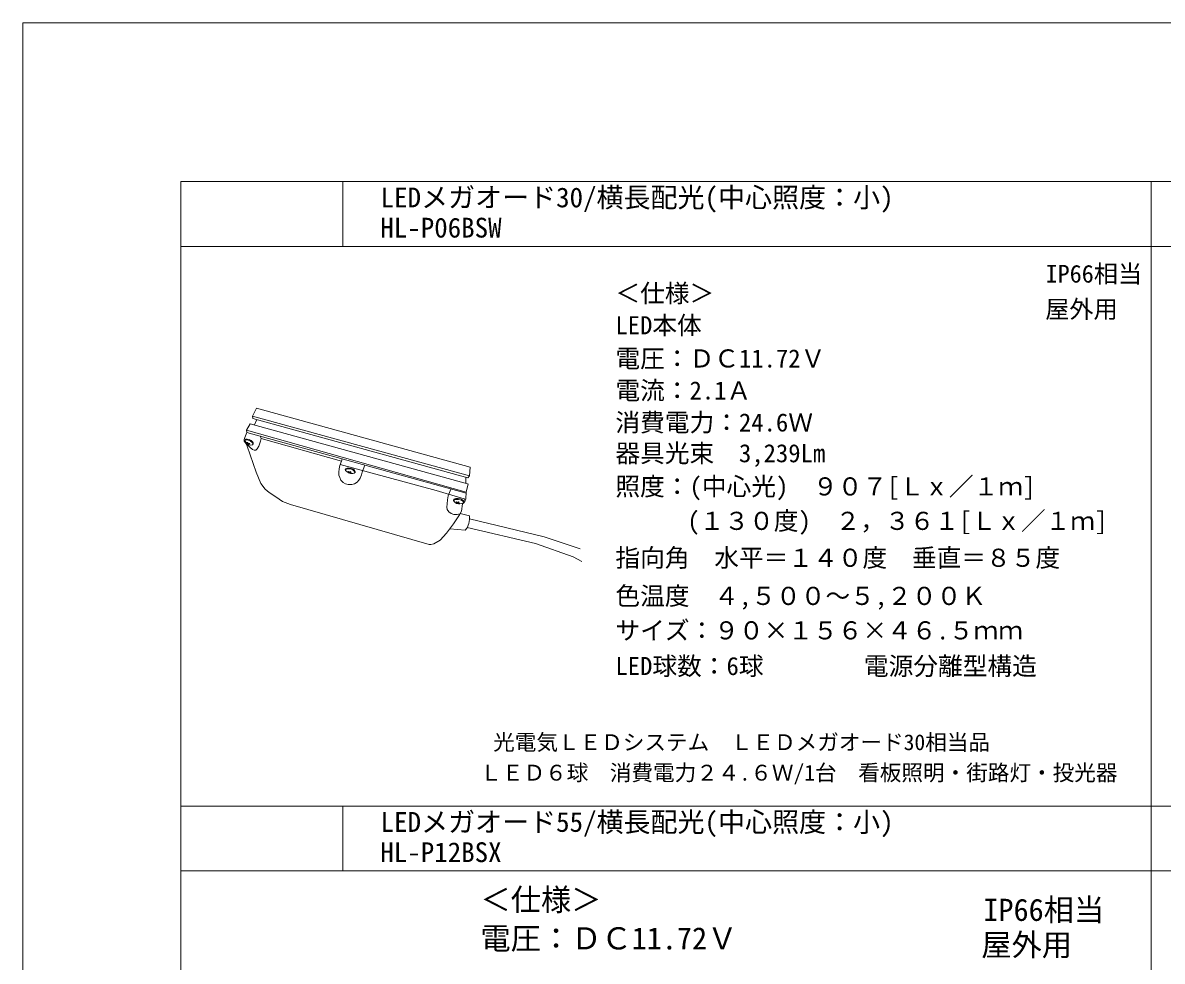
# Model space of a CAD drawing. Units: millimetres, scale not verified. Extents: x -357 to 206, y -169 to 227.
# Drawn here: x -356.6 to -251.1, y 140.1 to 226.9 of the extents above; entities that cross this region are included whole.
import ezdxf
from ezdxf.enums import TextEntityAlignment as Align

# ---------------------------------------------------------------- set-up
doc = ezdxf.new("R2010")
doc.units = ezdxf.units.MM
doc.header["$LTSCALE"] = 3
doc.layers.add('0-0_建築図', color=7, linetype='Continuous', lineweight=9)
doc.layers.add('0-1', color=7, linetype='Continuous', lineweight=18)
doc.styles.add('ＭＳ ゴシック', font='')
doc.styles.get('ＭＳ ゴシック').set_extended_font_data('MS Gothic')

msp = doc.modelspace()

# ---------------------------------------------------------------- linework, layer by layer
at = {"layer": '0-0_建築図', "lineweight": 18}
for p, q in [((-341.965, -134.504), (-341.965, 212.221)), ((197.535, 212.221), (-341.965, 212.221)), ((-326.965, 206.221), (-326.965, 212.221)), ((-252.131, 212.221), (-252.131, -134.504)), ((197.535, 206.221), (-341.965, 206.221)), ((-341.965, 154.433), (197.535, 154.433)), ((-326.965, 148.433), (-326.965, 154.433)), ((-326.965, 154.433), (-326.965, 148.433)), ((197.535, 148.433), (-341.965, 148.433))]:
    msp.add_line(p, q, dxfattribs=at)
at = {"layer": '0-0_建築図'}
for p, q in [((-335.32, 190.504), (-315.235, 185.001)), ((-335.121, 189.703), (-334.915, 190.193)), ((-335.843, 189.006), (-315.546, 183.375)), ((-315.413, 184.26), (-335.547, 189.814)), ((-335.982, 188.388), (-335.993, 188.311)), ((-334.528, 188.438), (-327.094, 186.339)), ((-315.558, 184.855), (-315.558, 184.332)), ((-316.682, 182.845), (-316.726, 182.704)), ((-305.65, 177.487), (-304.848, 177.058))]:
    msp.add_line(p, q, dxfattribs=at)
at = {"layer": '0-0_建築図', "lineweight": 18}
msp.add_lwpolyline([(178.999, -169.271), (206.125, -169.271), (206.125, 226.91), (-356.582, 226.91), (-356.582, -169.305)], dxfattribs=at)
at = {"layer": '0-0_建築図'}
for points in [[(-334.957, 191.26), (-315.167, 185.792), (-315.235, 185.001), (-315.399, 184.801), (-335.304, 190.301), (-335.32, 190.504)], [(-335.814, 188.082), (-335.791, 188.082), (-335.718, 187.986), (-335.591, 187.986), (-335.581, 187.947), (-335.685, 187.945), (-335.646, 187.89), (-335.695, 187.892), (-335.732, 187.943), (-335.777, 187.943), (-335.795, 187.974), (-335.758, 187.978), (-335.832, 188.08)], [(-326.731, 185.547), (-326.696, 185.63), (-326.572, 185.706), (-326.371, 185.709), (-326.192, 185.684), (-325.997, 185.601), (-325.888, 185.51), (-325.809, 185.384), (-325.826, 185.302), (-325.973, 185.477), (-326.136, 185.609), (-326.268, 185.638), (-326.462, 185.653), (-326.599, 185.632)], [(-326.266, 185.382), (-326.321, 185.339), (-326.435, 185.396), (-326.467, 185.362), (-326.349, 185.302), (-326.381, 185.256), (-326.321, 185.239), (-326.286, 185.273), (-326.177, 185.216), (-326.151, 185.247), (-326.249, 185.313), (-326.212, 185.356)], [(-316.307, 182.528), (-316.425, 182.59), (-316.459, 182.565), (-316.338, 182.497), (-316.372, 182.469), (-316.326, 182.448), (-316.288, 182.482), (-316.174, 182.435), (-316.155, 182.469), (-316.26, 182.519), (-316.211, 182.568), (-316.254, 182.593)]]:
    msp.add_lwpolyline(points, close=True, dxfattribs=at)
for points in [[(-315.531, 183.487), (-315.579, 182.868), (-315.655, 182.611), (-315.75, 182.497), (-315.884, 182.412), (-315.979, 181.736), (-316.169, 181.393), (-316.702, 180.565), (-317.368, 179.69), (-317.958, 179.042), (-318.529, 178.7), (-318.815, 178.643), (-318.967, 178.643), (-331.791, 182.348), (-332.554, 182.63), (-333.168, 183.045), (-333.765, 183.443), (-334.147, 183.758), (-334.545, 184.289), (-334.993, 185.318), (-335.824, 187.723), (-335.899, 187.957), (-335.983, 188.088), (-336.077, 188.201), (-336.077, 188.341), (-336.03, 188.538), (-335.843, 189.006), (-335.862, 189.214)], [(-335.547, 189.814), (-335.862, 189.214), (-315.531, 183.487), (-315.36, 184.248)], [(-335.982, 188.388), (-335.801, 188.377), (-335.639, 188.347), (-335.452, 188.255), (-335.326, 188.152), (-335.245, 188.045), (-335.249, 187.95), (-335.348, 188.064), (-335.525, 188.233), (-335.709, 188.303), (-335.882, 188.318), (-335.993, 188.311), (-335.993, 188.196), (-335.912, 188.071), (-335.823, 187.968), (-335.669, 187.85), (-335.514, 187.821), (-335.308, 187.858), (-335.249, 187.95)], [(-335.899, 187.957), (-335.572, 187.643), (-335.311, 187.418), (-335.18, 187.37), (-335.014, 187.37), (-334.884, 187.477), (-334.73, 187.75), (-334.576, 188.189), (-334.528, 188.438), (-334.599, 188.698)], [(-327.009, 186.564), (-327.094, 186.339), (-327.234, 185.959), (-327.311, 185.648), (-327.337, 185.346), (-327.329, 185.044), (-327.242, 184.828), (-327.13, 184.577), (-326.914, 184.37), (-326.698, 184.24), (-326.456, 184.189), (-326.128, 184.18), (-325.869, 184.258), (-325.636, 184.413), (-325.472, 184.577), (-325.368, 184.785), (-325.23, 185.087), (-325.161, 185.329), (-324.936, 185.968)], [(-327.199, 186.037), (-318.312, 183.627), (-315.928, 182.921), (-315.7, 182.862), (-315.671, 182.753), (-315.655, 182.611)], [(-326.731, 185.547), (-326.722, 185.5), (-326.599, 185.382), (-326.435, 185.264), (-326.262, 185.207), (-326.035, 185.204), (-325.902, 185.246), (-325.826, 185.302)], [(-316.967, 183.753), (-317.195, 183.129), (-317.274, 182.782), (-317.314, 182.406), (-317.334, 182.099), (-317.294, 181.882), (-317.146, 181.664), (-316.938, 181.505), (-316.67, 181.426), (-316.373, 181.406), (-316.126, 181.486)], [(-316.682, 182.845), (-316.511, 182.909), (-316.285, 182.899), (-316.073, 182.859), (-315.877, 182.775), (-315.803, 182.694), (-315.763, 182.596), (-315.769, 182.539), (-315.951, 182.441), (-316.116, 182.414), (-316.265, 182.414), (-316.44, 182.444), (-316.558, 182.519), (-316.665, 182.626), (-316.726, 182.704), (-316.548, 182.808), (-316.251, 182.808), (-315.982, 182.748), (-315.854, 182.633), (-315.769, 182.539)], [(-317.046, 180.094), (-315.65, 179.954), (-315.464, 180.187), (-315.287, 180.578), (-315.221, 180.951), (-315.249, 181.305), (-316.097, 181.5)], [(-315.231, 181.016), (-308.332, 179.349), (-304.98, 178.232)], [(-315.445, 180.206), (-309.114, 178.716), (-305.65, 177.487)]]:
    msp.add_lwpolyline(points, dxfattribs=at)

# ---------------------------------------------------------------- texts
at = {"layer": '0-0_建築図', "style": 'ＭＳ ゴシック'}
for s, height, p in [('LEDメガオード30/横長配光(中心照度：小)', 1.833, (-323.459, 209.287)), ('HL-P06BSW', 1.833, (-323.487, 206.488)), ('IP66相当', 1.642, (-261.914, 202.376)), ('＜仕様＞', 1.677, (-301.729, 200.543)), ('屋外用', 1.642, (-261.947, 199.105)), ('LED本体', 1.677, (-301.729, 197.584)), ('電圧：ＤＣ11.72Ｖ', 1.677, (-301.729, 194.51)), ('電流：2.1Ａ', 1.677, (-301.729, 191.55)), ('消費電力：24.6Ｗ', 1.677, (-301.729, 188.591)), ('器具光束\u30003,239Lm', 1.677, (-301.729, 185.745)), ('照度：(中心光)\u3000９０７[Ｌｘ／１ｍ]\u3000', 1.677, (-301.729, 182.671)), ('(１３０度)\u3000２，３６１[Ｌｘ／１ｍ]', 1.677, (-295.068, 179.484)), ('指向角\u3000水平＝１４０度\u3000垂直＝８５度', 1.677, (-301.729, 176.069)), ('色温度\u3000４,５００～５,２００Ｋ', 1.677, (-301.729, 172.54)), ('サイズ：９０×１５６×４６.５ｍｍ', 1.677, (-301.729, 169.353)), ('LED球数：6球', 1.677, (-301.729, 166.052)), ('電源分離型構造', 1.677, (-278.728, 166.052)), ('光電気ＬＥＤシステム\u3000ＬＥＤメガオード30相当品', 1.466, (-313.041, 159.172)), ('ＬＥＤ６球\u3000消費電力２４.６Ｗ/1台\u3000看板照明・街路灯・投光器', 1.466, (-314.239, 156.353)), ('LEDメガオード55/横長配光(中心照度：小)', 1.833, (-323.459, 151.499)), ('HL-P12BSX', 1.833, (-323.487, 148.701))]:
    msp.add_text(s, height=height, dxfattribs=at).set_placement(p, align=Align.BOTTOM_LEFT)
at = {"layer": '0-1', "style": 'ＭＳ ゴシック'}
for s, p in [('＜仕様＞', (-314.222, 144.134)), ('IP66相当', (-267.668, 143.194)), ('電圧：ＤＣ11.72Ｖ', (-314.222, 140.555)), ('屋外用', (-267.859, 139.959))]:
    msp.add_text(s, height=2.053, dxfattribs=at).set_placement(p, align=Align.BOTTOM_LEFT)

doc.saveas('drawing.dxf')
